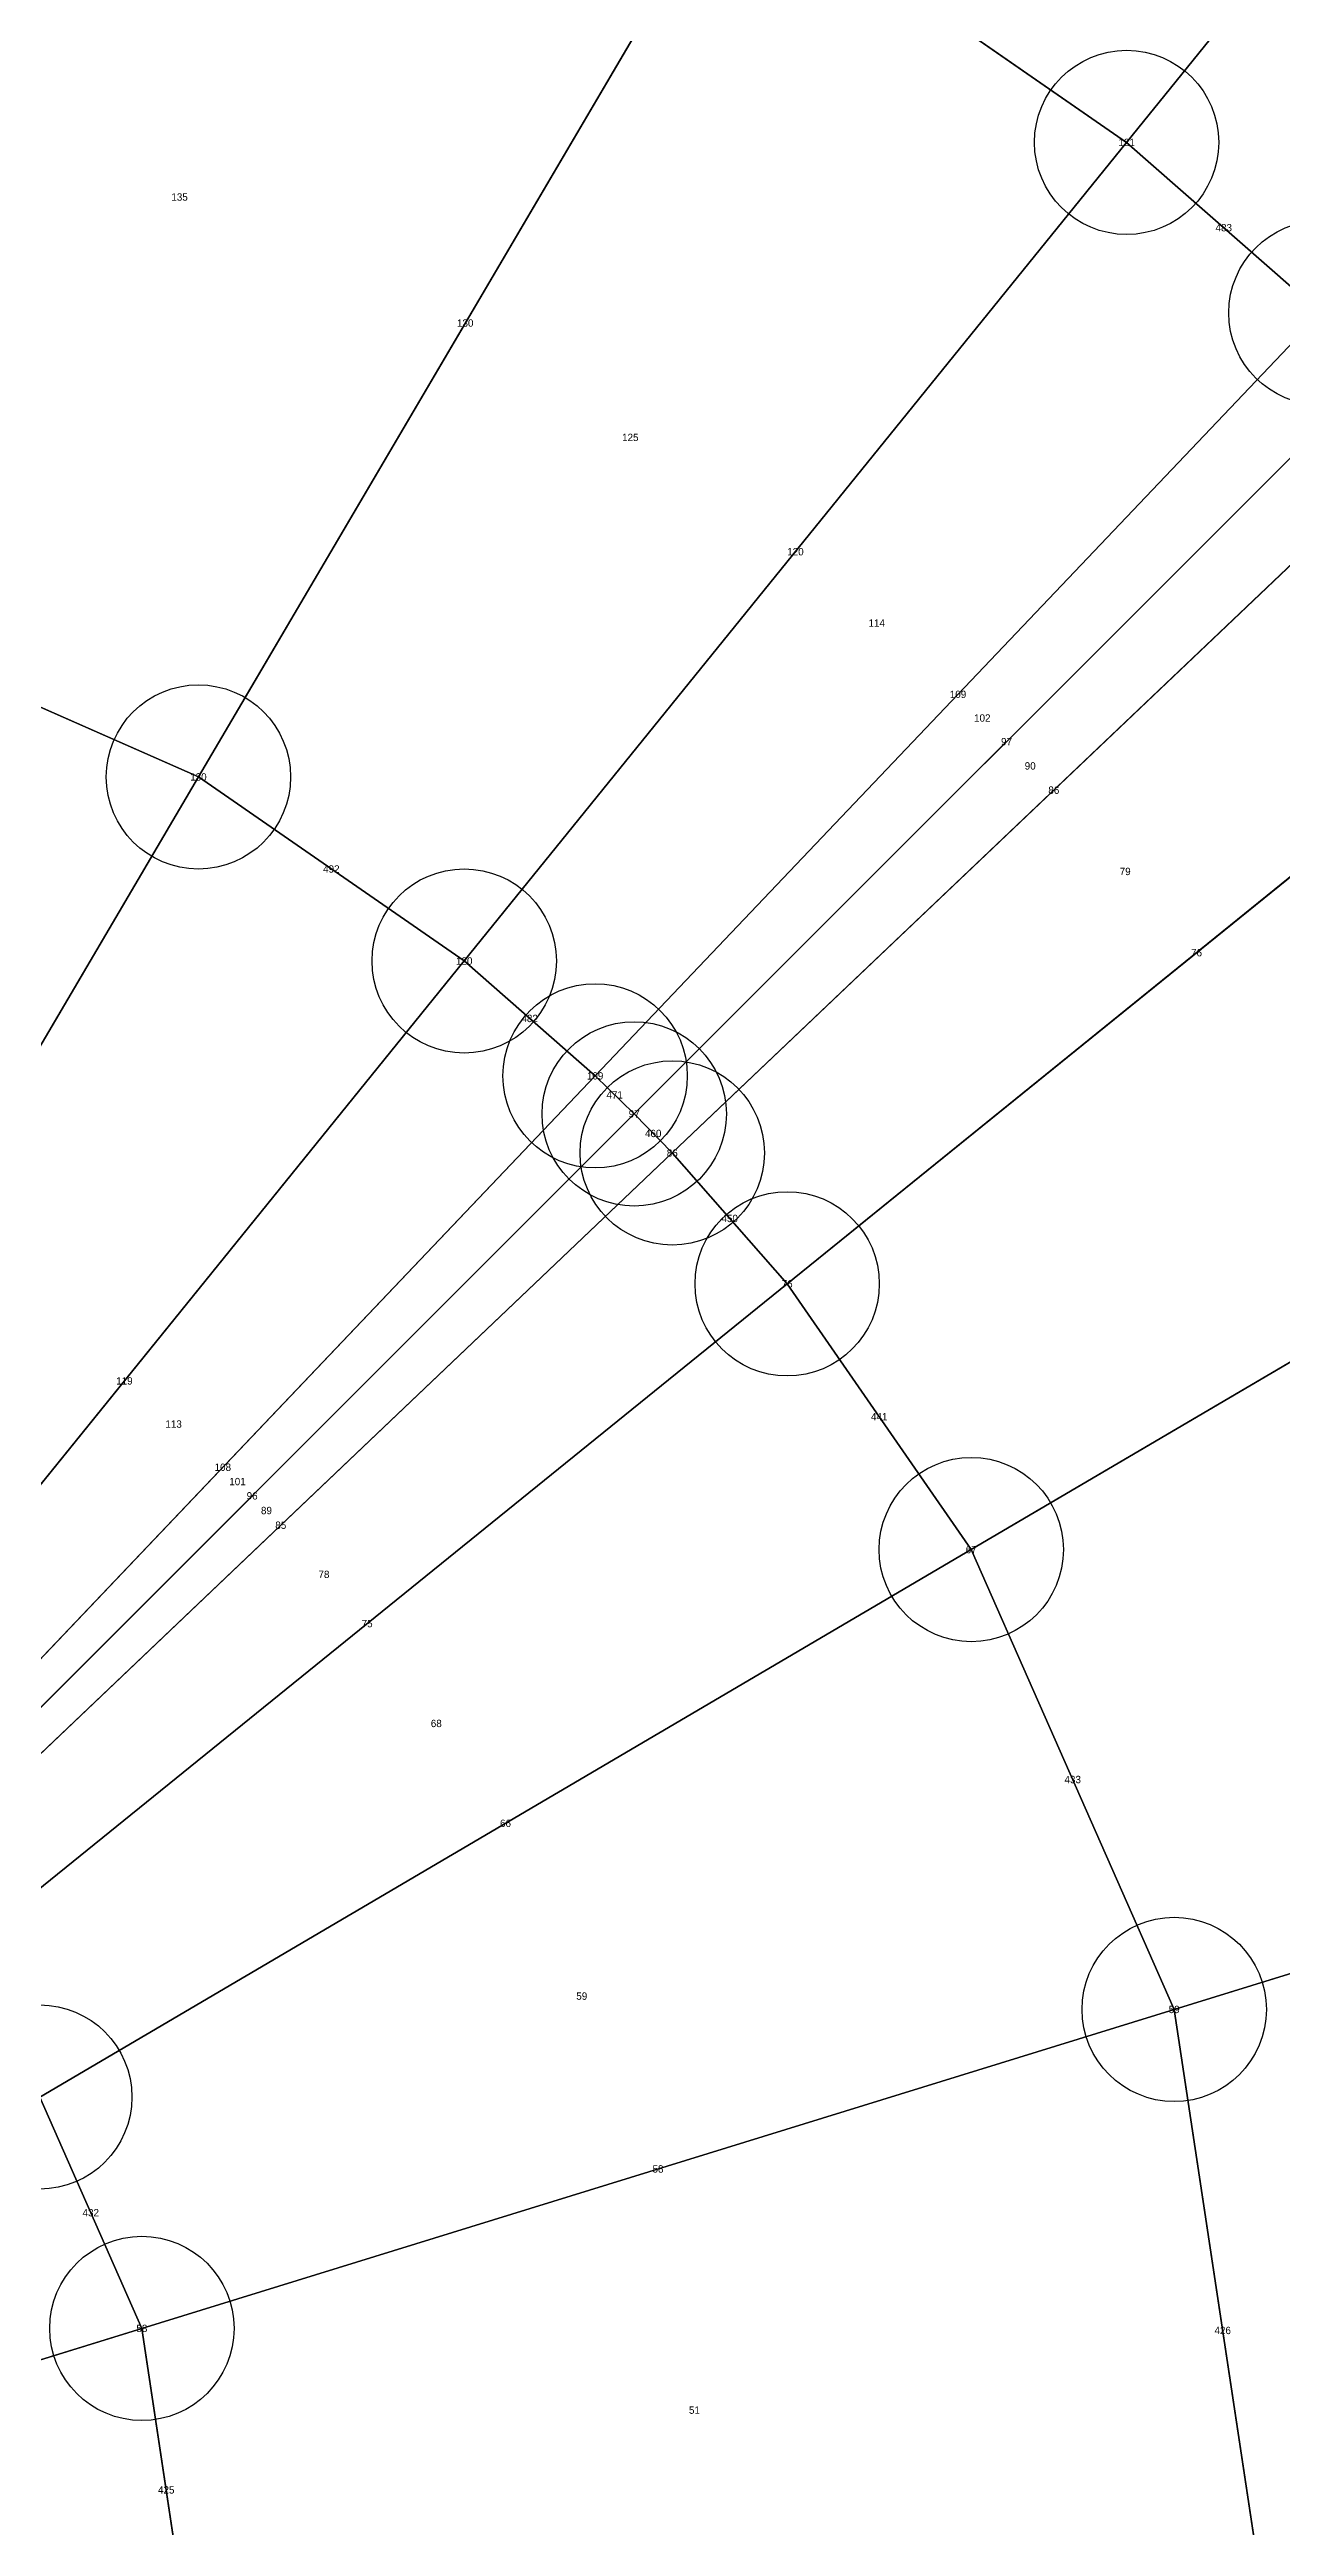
# Model space of a CAD drawing. Extents: x -2.75 to 2.75, y -2.5 to 2.5.
# Drawn here: x 0.259 to 0.593, y 0.034 to 0.706 of the extents above; entities that cross this region are included whole.
import ezdxf
from ezdxf.enums import TextEntityAlignment as Align

# ---------------------------------------------------------------- set-up
doc = ezdxf.new("R2010")
doc.units = 0
doc.header["$MEASUREMENT"] = 0
doc.header["$PDMODE"] = 33
doc.header["$PDSIZE"] = 0.05
for name, color, linetype in [('BRANCHE ESTERNO', 1, 'Continuous'), ('BRANCHE INTERNO', 7, 'Continuous'), ('BRANCHES-Index', 7, 'Continuous'), ('Faces', 7, 'Continuous'), ('Faces-Index', 7, 'Continuous'), ('NODI-Index', 7, 'Continuous'), ('NODO INTRADOSSO INTERNO', 7, 'Continuous')]:
    doc.layers.add(name, color=color, linetype=linetype)

msp = doc.modelspace()

# ---------------------------------------------------------------- linework, layer by layer
at = {"layer": 'BRANCHE ESTERNO'}
for p, q in [((0.50868, 0.299, 2.58517), (0.45873, 0.37112, 2.58517)), ((0.56374, 0.17421, 2.58517), (0.50868, 0.299, 2.58517)), ((0.59005, 0, 2.58517), (0.56374, 0.17421, 2.58517)), ((0.28366, 0.08765, 2.63498), (0.25595, 0.15044, 2.63498)), ((0.29689, 0, 2.63498), (0.28366, 0.08765, 2.63498))]:
    msp.add_line(p, q, dxfattribs=at)
at = {"layer": 'BRANCHE INTERNO'}
for p, q in [((0.55083, 0.68087, 2.50285), (0.72362, 0.89445, 2.38905)), ((0.299, 0.50868, 2.58517), (0.44379, 0.75502, 2.50285)), ((0.55083, 0.68087, 2.50285), (0.44379, 0.75502, 2.50285)), ((0.37112, 0.45873, 2.58517), (0.55083, 0.68087, 2.50285)), ((0.60355, 0.63461, 2.50285), (0.55083, 0.68087, 2.50285)), ((0.40663, 0.42756, 2.58517), (0.60355, 0.63461, 2.50285)), ((0.41723, 0.41723, 2.58517), (0.61927, 0.61927, 2.50285)), ((0.42756, 0.40663, 2.58517), (0.63461, 0.60355, 2.50285)), ((0.299, 0.50868, 2.58517), (0.17421, 0.56374, 2.58517)), ((0.45873, 0.37112, 2.58517), (0.68087, 0.55083, 2.50285)), ((0.15044, 0.25595, 2.63498), (0.299, 0.50868, 2.58517)), ((0.37112, 0.45873, 2.58517), (0.299, 0.50868, 2.58517)), ((0.18673, 0.23081, 2.63498), (0.37112, 0.45873, 2.58517)), ((0.40663, 0.42756, 2.58517), (0.37112, 0.45873, 2.58517)), ((0.50868, 0.299, 2.58517), (0.75502, 0.44379, 2.50285)), ((0.2046, 0.21513, 2.63498), (0.40663, 0.42756, 2.58517)), ((0.41723, 0.41723, 2.58517), (0.40663, 0.42756, 2.58517)), ((0.20993, 0.20993, 2.63498), (0.41723, 0.41723, 2.58517)), ((0.42756, 0.40663, 2.58517), (0.41723, 0.41723, 2.58517)), ((0.21513, 0.2046, 2.63498), (0.42756, 0.40663, 2.58517)), ((0.45873, 0.37112, 2.58517), (0.42756, 0.40663, 2.58517)), ((0.23081, 0.18673, 2.63498), (0.45873, 0.37112, 2.58517)), ((0.25595, 0.15044, 2.63498), (0.50868, 0.299, 2.58517)), ((0.56374, 0.17421, 2.58517), (0.83674, 0.25857, 2.50285)), ((0.28366, 0.08765, 2.63498), (0.56374, 0.17421, 2.58517)), ((0, 0, 2.65165), (0.28366, 0.08765, 2.63498))]:
    msp.add_line(p, q, dxfattribs=at)
at = {"layer": 'Faces'}
for points in [[(0.55083, 0.68087, 2.50285), (0.44379, 0.75502, 2.50285), (0.583, 0.99186, 2.38905), (0.72362, 0.89445, 2.38905)], [(0.60355, 0.63461, 2.50285), (0.55083, 0.68087, 2.50285), (0.72362, 0.89445, 2.38905), (0.79287, 0.83368, 2.38905)], [(0.299, 0.50868, 2.58517), (0.17421, 0.56374, 2.58517), (0.25857, 0.83674, 2.50285), (0.44379, 0.75502, 2.50285)], [(0.37112, 0.45873, 2.58517), (0.299, 0.50868, 2.58517), (0.44379, 0.75502, 2.50285), (0.55083, 0.68087, 2.50285)], [(0.40663, 0.42756, 2.58517), (0.37112, 0.45873, 2.58517), (0.55083, 0.68087, 2.50285), (0.60355, 0.63461, 2.50285)], [(0.41723, 0.41723, 2.58517), (0.40663, 0.42756, 2.58517), (0.60355, 0.63461, 2.50285), (0.61927, 0.61927, 2.50285)], [(0.42756, 0.40663, 2.58517), (0.41723, 0.41723, 2.58517), (0.61927, 0.61927, 2.50285), (0.63461, 0.60355, 2.50285)], [(0.45873, 0.37112, 2.58517), (0.42756, 0.40663, 2.58517), (0.63461, 0.60355, 2.50285), (0.68087, 0.55083, 2.50285)], [(0.15044, 0.25595, 2.63498), (0.08765, 0.28366, 2.63498), (0.17421, 0.56374, 2.58517), (0.299, 0.50868, 2.58517)], [(0.50868, 0.299, 2.58517), (0.45873, 0.37112, 2.58517), (0.68087, 0.55083, 2.50285), (0.75502, 0.44379, 2.50285)], [(0.18673, 0.23081, 2.63498), (0.15044, 0.25595, 2.63498), (0.299, 0.50868, 2.58517), (0.37112, 0.45873, 2.58517)], [(0.2046, 0.21513, 2.63498), (0.18673, 0.23081, 2.63498), (0.37112, 0.45873, 2.58517), (0.40663, 0.42756, 2.58517)], [(0.56374, 0.17421, 2.58517), (0.50868, 0.299, 2.58517), (0.75502, 0.44379, 2.50285), (0.83674, 0.25857, 2.50285)], [(0.20993, 0.20993, 2.63498), (0.2046, 0.21513, 2.63498), (0.40663, 0.42756, 2.58517), (0.41723, 0.41723, 2.58517)], [(0.21513, 0.2046, 2.63498), (0.20993, 0.20993, 2.63498), (0.41723, 0.41723, 2.58517), (0.42756, 0.40663, 2.58517)], [(0.23081, 0.18673, 2.63498), (0.21513, 0.2046, 2.63498), (0.42756, 0.40663, 2.58517), (0.45873, 0.37112, 2.58517)], [(0.25595, 0.15044, 2.63498), (0.23081, 0.18673, 2.63498), (0.45873, 0.37112, 2.58517), (0.50868, 0.299, 2.58517)], [(0.28366, 0.08765, 2.63498), (0.25595, 0.15044, 2.63498), (0.50868, 0.299, 2.58517), (0.56374, 0.17421, 2.58517)], [(0.59005, 0, 2.58517), (0.56374, 0.17421, 2.58517), (0.83674, 0.25857, 2.50285), (0.87578, 0, 2.50285)], [(0.29689, 0, 2.63498), (0.28366, 0.08765, 2.63498), (0.56374, 0.17421, 2.58517), (0.59005, 0, 2.58517)], [(0, 0, 2.65165), (0, 0, 2.65165), (0.25595, 0.15044, 2.63498), (0.28366, 0.08765, 2.63498)], [(0, 0, 2.65165), (0, 0, 2.65165), (0.28366, 0.08765, 2.63498), (0.29689, 0, 2.63498)]]:
    msp.add_3dface(points, dxfattribs=at)
at = {"layer": 'NODO INTRADOSSO INTERNO'}
for p in [(0.55083, 0.68087, 2.50285), (0.60355, 0.63461, 2.50285), (0.299, 0.50868, 2.58517), (0.37112, 0.45873, 2.58517), (0.40663, 0.42756, 2.58517), (0.41723, 0.41723, 2.58517), (0.42756, 0.40663, 2.58517), (0.45873, 0.37112, 2.58517), (0.50868, 0.299, 2.58517), (0.56374, 0.17421, 2.58517), (0.25595, 0.15044, 2.63498), (0.28366, 0.08765, 2.63498)]:
    msp.add_point(p, dxfattribs=at)

# ---------------------------------------------------------------- texts
at = {"layer": 'BRANCHES-Index'}
for s, p in [('483', (0.57719, 0.65774, 2.50285)), ('130', (0.37139, 0.63185, 2.54401)), ('120', (0.46098, 0.5698, 2.54401)), ('109', (0.50509, 0.53108, 2.54401)), ('97', (0.51825, 0.51825, 2.54401)), ('86', (0.53108, 0.50509, 2.54401)), ('492', (0.33506, 0.4837, 2.58517)), ('76', (0.5698, 0.46098, 2.54401)), ('482', (0.38887, 0.44314, 2.58517)), ('471', (0.41193, 0.42239, 2.58517)), ('460', (0.42239, 0.41193, 2.58517)), ('450', (0.44314, 0.38887, 2.58517)), ('119', (0.27892, 0.34477, 2.61007)), ('441', (0.4837, 0.33506, 2.58517)), ('108', (0.30562, 0.32135, 2.61007)), ('96', (0.31358, 0.31358, 2.61007)), ('85', (0.32135, 0.30562, 2.61007)), ('75', (0.34477, 0.27892, 2.61007)), ('433', (0.53621, 0.2366, 2.58517)), ('66', (0.38232, 0.22472, 2.61007)), ('58', (0.4237, 0.13093, 2.61007)), ('432', (0.2698, 0.11905, 2.63498)), ('426', (0.5769, 0.0871, 2.58517)), ('425', (0.29027, 0.04383, 2.63498))]:
    msp.add_text(s, height=0.002, dxfattribs=at).set_placement(p, align=Align.MIDDLE_CENTER)
at = {"layer": 'Faces-Index'}
for s, p in [('135', (0.29389, 0.66605, 2.54401)), ('125', (0.41618, 0.60082, 2.54401)), ('114', (0.48303, 0.55044, 2.54401)), ('102', (0.51167, 0.52467, 2.54401)), ('90', (0.52467, 0.51167, 2.54401)), ('79', (0.55044, 0.48303, 2.54401)), ('113', (0.29227, 0.33306, 2.61007)), ('101', (0.3096, 0.31746, 2.61007)), ('89', (0.31746, 0.3096, 2.61007)), ('78', (0.33306, 0.29227, 2.61007)), ('68', (0.36354, 0.25182, 2.61007)), ('59', (0.40301, 0.17783, 2.61007)), ('51', (0.43358, 0.06547, 2.61007))]:
    msp.add_text(s, height=0.002, dxfattribs=at).set_placement(p, align=Align.MIDDLE_CENTER)
at = {"layer": 'NODI-Index'}
for s, p in [('121', (0.55083, 0.68087, 2.50285)), ('130', (0.299, 0.50868, 2.58517)), ('120', (0.37112, 0.45873, 2.58517)), ('109', (0.40663, 0.42756, 2.58517)), ('97', (0.41723, 0.41723, 2.58517)), ('86', (0.42756, 0.40663, 2.58517)), ('76', (0.45873, 0.37112, 2.58517)), ('67', (0.50868, 0.299, 2.58517)), ('59', (0.56374, 0.17421, 2.58517)), ('58', (0.28366, 0.08765, 2.63498))]:
    msp.add_text(s, height=0.002, dxfattribs=at).set_placement(p, align=Align.MIDDLE_CENTER)

doc.saveas('drawing.dxf')
